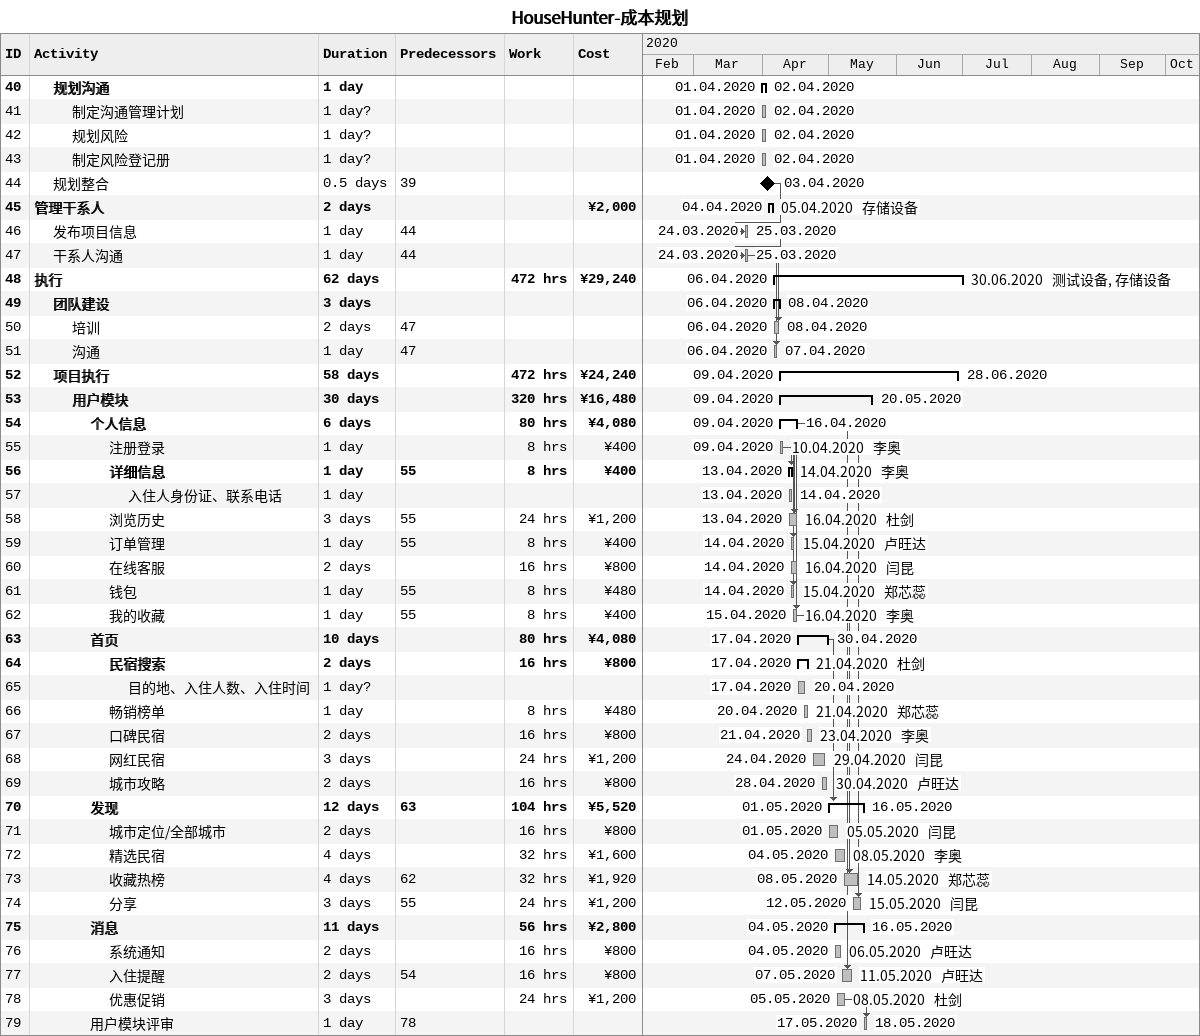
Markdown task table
HouseHunter-成本规划

| ID | Level | Task | Duration | Start | Finish | Predecessors | Resources | Work (h) | Cost (¥) |
|---|---|---|---|---|---|---|---|---|---|
| 40 | 2 | **规划沟通** | 1d | 2020-04-01 | 2020-04-02 |  |  |  |  |
| 41 | 3 | 制定沟通管理计划 | 1d? | 2020-04-01 | 2020-04-02 |  |  |  |  |
| 42 | 3 | 规划风险 | 1d? | 2020-04-01 | 2020-04-02 |  |  |  |  |
| 43 | 3 | 制定风险登记册 | 1d? | 2020-04-01 | 2020-04-02 |  |  |  |  |
| 44 | 2 | 规划整合 | 0.5d | 2020-04-03 | 2020-04-03 | 39 |  |  |  |
| 45 | 1 | **管理干系人** | 2d | 2020-04-04 | 2020-04-05 |  | 存储设备 |  | 2000 |
| 46 | 2 | 发布项目信息 | 1d | 2020-03-24 | 2020-03-25 | 44 |  |  |  |
| 47 | 2 | 干系人沟通 | 1d | 2020-03-24 | 2020-03-25 | 44 |  |  |  |
| 48 | 1 | **执行** | 62d | 2020-04-06 | 2020-06-30 |  | 测试设备, 存储设备 | 472 | 29240 |
| 49 | 2 | **团队建设** | 3d | 2020-04-06 | 2020-04-08 |  |  |  |  |
| 50 | 3 | 培训 | 2d | 2020-04-06 | 2020-04-08 | 47 |  |  |  |
| 51 | 3 | 沟通 | 1d | 2020-04-06 | 2020-04-07 | 47 |  |  |  |
| 52 | 2 | **项目执行** | 58d | 2020-04-09 | 2020-06-28 |  |  | 472 | 24240 |
| 53 | 3 | **用户模块** | 30d | 2020-04-09 | 2020-05-20 |  |  | 320 | 16480 |
| 54 | 4 | **个人信息** | 6d | 2020-04-09 | 2020-04-16 |  |  | 80 | 4080 |
| 55 | 5 | 注册登录 | 1d | 2020-04-09 | 2020-04-10 |  | 李奥 | 8 | 400 |
| 56 | 5 | **详细信息** | 1d | 2020-04-13 | 2020-04-14 | 55 | 李奥 | 8 | 400 |
| 57 | 6 | 入住人身份证、联系电话 | 1d | 2020-04-13 | 2020-04-14 |  |  |  |  |
| 58 | 5 | 浏览历史 | 3d | 2020-04-13 | 2020-04-16 | 55 | 杜剑 | 24 | 1200 |
| 59 | 5 | 订单管理 | 1d | 2020-04-14 | 2020-04-15 | 55 | 卢旺达 | 8 | 400 |
| 60 | 5 | 在线客服 | 2d | 2020-04-14 | 2020-04-16 |  | 闫昆 | 16 | 800 |
| 61 | 5 | 钱包 | 1d | 2020-04-14 | 2020-04-15 | 55 | 郑芯蕊 | 8 | 480 |
| 62 | 5 | 我的收藏 | 1d | 2020-04-15 | 2020-04-16 | 55 | 李奥 | 8 | 400 |
| 63 | 4 | **首页** | 10d | 2020-04-17 | 2020-04-30 |  |  | 80 | 4080 |
| 64 | 5 | **民宿搜索** | 2d | 2020-04-17 | 2020-04-21 |  | 杜剑 | 16 | 800 |
| 65 | 6 | 目的地、入住人数、入住时间 | 1d? | 2020-04-17 | 2020-04-20 |  |  |  |  |
| 66 | 5 | 畅销榜单 | 1d | 2020-04-20 | 2020-04-21 |  | 郑芯蕊 | 8 | 480 |
| 67 | 5 | 口碑民宿 | 2d | 2020-04-21 | 2020-04-23 |  | 李奥 | 16 | 800 |
| 68 | 5 | 网红民宿 | 3d | 2020-04-24 | 2020-04-29 |  | 闫昆 | 24 | 1200 |
| 69 | 5 | 城市攻略 | 2d | 2020-04-28 | 2020-04-30 |  | 卢旺达 | 16 | 800 |
| 70 | 4 | **发现** | 12d | 2020-05-01 | 2020-05-16 | 63 |  | 104 | 5520 |
| 71 | 5 | 城市定位/全部城市 | 2d | 2020-05-01 | 2020-05-05 |  | 闫昆 | 16 | 800 |
| 72 | 5 | 精选民宿 | 4d | 2020-05-04 | 2020-05-08 |  | 李奥 | 32 | 1600 |
| 73 | 5 | 收藏热榜 | 4d | 2020-05-08 | 2020-05-14 | 62 | 郑芯蕊 | 32 | 1920 |
| 74 | 5 | 分享 | 3d | 2020-05-12 | 2020-05-15 | 55 | 闫昆 | 24 | 1200 |
| 75 | 4 | **消息** | 11d | 2020-05-04 | 2020-05-16 |  |  | 56 | 2800 |
| 76 | 5 | 系统通知 | 2d | 2020-05-04 | 2020-05-06 |  | 卢旺达 | 16 | 800 |
| 77 | 5 | 入住提醒 | 2d | 2020-05-07 | 2020-05-11 | 54 | 卢旺达 | 16 | 800 |
| 78 | 5 | 优惠促销 | 3d | 2020-05-05 | 2020-05-08 |  | 杜剑 | 24 | 1200 |
| 79 | 4 | 用户模块评审 | 1d | 2020-05-17 | 2020-05-18 | 78 |  |  |  |
